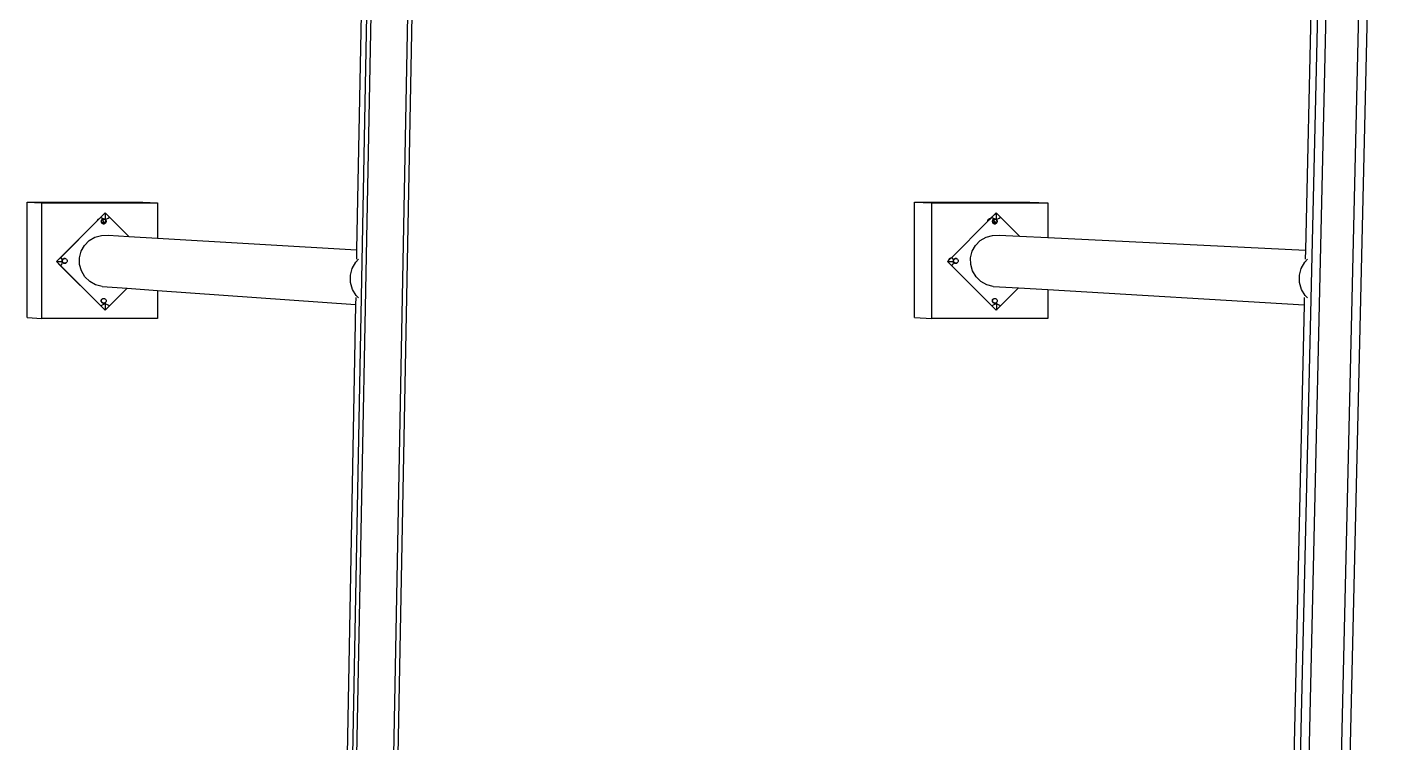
# Model space of a CAD drawing. Extents: x -1616 to 1629, y -1713 to 1708.
# Drawn here: x 709.9 to 945.7, y -130.4 to -6.8 of the extents above; entities that cross this region are included whole.
import ezdxf

# ---------------------------------------------------------------- set-up
doc = ezdxf.new("R2010")
doc.units = 0
doc.header["$MEASUREMENT"] = 0
doc.layers.get('0').update_dxf_attribs({"linetype": 'CONTINUOUS'})

msp = doc.modelspace()

# ---------------------------------------------------------------- linework, layer by layer
for p, q in [((736.24, -1712.91), (773.25, 240.58)), ((736.95, -1712.91), (774, 240.58)), ((743.06, -1712.91), (780.42, 240.58)), ((893.64, -1712.91), (938.57, 240.58)), ((895.06, -1712.91), (940.06, 240.58)), ((900.47, -1712.91), (945.74, 240.58)), ((745.31, -1632.4), (779.58, 158.03)), ((903.76, -1632.4), (945.31, 158.03)), ((770.62, 153.61), (766.86, -45.25)), ((935.39, 153.75), (930.81, -45.29)), ((709.95, -36.97), (729.89, -36.97)), ((709.95, -56.91), (709.95, -36.97)), ((709.95, -36.97), (712.44, -37.1)), ((712.44, -37.1), (732.45, -37.1)), ((712.44, -57.11), (712.44, -37.1)), ((729.89, -36.97), (732.45, -37.1)), ((732.45, -37.1), (732.45, -43.22)), ((863.26, -36.97), (883.2, -36.97)), ((863.26, -56.91), (863.26, -36.97)), ((863.26, -36.97), (866.29, -37.1)), ((866.29, -37.1), (886.3, -37.1)), ((866.29, -57.11), (866.29, -37.1)), ((883.2, -36.97), (886.3, -37.1)), ((886.3, -37.1), (886.3, -43.12)), ((722.03, -40.22), (722.39, -39.86)), ((722.04, -40.2), (722.37, -39.86)), ((722.08, -40.06), (722.04, -40.16)), ((722.15, -39.98), (722.08, -40.06)), ((722.24, -39.91), (722.15, -39.98)), ((722.34, -39.87), (722.24, -39.91)), ((722.37, -39.86), (722.34, -39.87)), ((722.37, -39.86), (722.64, -39.6)), ((722.39, -39.86), (722.37, -39.86)), ((722.39, -39.86), (722.65, -39.61)), ((722.64, -39.6), (723.38, -38.86)), ((722.64, -39.6), (722.65, -39.61)), ((722.64, -39.6), (722.66, -39.6)), ((722.65, -39.61), (722.66, -39.6)), ((722.66, -39.6), (723.39, -38.86)), ((722.66, -39.6), (722.87, -39.77)), ((722.83, -40.01), (722.77, -40.1)), ((722.84, -40.02), (722.78, -40.11)), ((722.79, -40.12), (722.85, -40.03)), ((722.82, -40.12), (722.87, -40.05)), ((722.92, -39.95), (722.83, -40.01)), ((722.85, -40.03), (722.94, -39.97)), ((722.85, -40.03), (722.87, -40.05)), ((722.87, -39.77), (723.13, -39.87)), ((722.87, -40.05), (722.89, -40.04)), ((722.87, -40.05), (723.13, -40.31)), ((722.89, -40.04), (722.97, -39.97)), ((723.02, -39.91), (722.92, -39.95)), ((722.94, -39.97), (723.03, -39.93)), ((722.97, -39.97), (723.07, -39.93)), ((723.13, -39.89), (723.02, -39.91)), ((723.03, -39.93), (723.14, -39.92)), ((723.07, -39.93), (723.16, -39.92)), ((723.13, -39.87), (723.4, -39.91)), ((723.24, -39.91), (723.13, -39.89)), ((723.14, -39.92), (723.17, -39.92)), ((723.14, -39.92), (723.16, -39.92)), ((723.16, -39.92), (723.24, -39.93)), ((723.16, -39.92), (723.17, -39.92)), ((723.17, -39.92), (723.28, -39.93)), ((723.34, -39.95), (723.24, -39.91)), ((723.24, -39.93), (723.34, -39.97)), ((723.28, -39.93), (723.36, -39.97)), ((723.36, -39.97), (723.34, -39.95)), ((723.34, -39.97), (723.42, -40.03)), ((723.42, -40.01), (723.36, -39.97)), ((723.36, -39.97), (723.37, -39.97)), ((723.37, -39.97), (723.46, -40.04)), ((723.38, -38.86), (723.39, -38.86)), ((723.38, -38.86), (723.4, -38.86)), ((723.39, -38.86), (723.4, -38.86)), ((723.4, -38.86), (724.14, -39.6)), ((723.4, -38.86), (723.4, -39.9)), ((723.4, -39.91), (723.67, -39.87)), ((723.49, -40.1), (723.42, -40.01)), ((723.42, -40.03), (723.49, -40.12)), ((723.5, -40.11), (723.43, -40.02)), ((723.46, -40.04), (723.52, -40.12)), ((723.67, -39.87), (723.92, -39.77)), ((723.92, -39.77), (724.14, -39.6)), ((724.14, -39.6), (727.47, -42.92)), ((875.89, -40.34), (876.37, -39.86)), ((875.89, -40.36), (876.38, -39.87)), ((875.93, -40.06), (875.89, -40.16)), ((876, -39.98), (875.93, -40.06)), ((876.09, -39.91), (876, -39.98)), ((876.19, -39.87), (876.09, -39.91)), ((876.29, -39.85), (876.19, -39.87)), ((876.37, -39.86), (876.29, -39.85)), ((876.29, -39.85), (876.37, -39.86)), ((876.37, -39.86), (876.63, -39.6)), ((876.38, -39.87), (876.37, -39.86)), ((876.37, -39.86), (876.39, -39.86)), ((876.37, -39.86), (876.37, -39.86)), ((876.38, -39.87), (876.39, -39.86)), ((876.39, -39.86), (876.64, -39.61)), ((876.63, -39.6), (877.37, -38.86)), ((876.63, -39.6), (876.64, -39.61)), ((876.63, -39.6), (876.65, -39.6)), ((876.64, -39.61), (876.65, -39.6)), ((876.65, -39.6), (877.38, -38.87)), ((876.65, -39.6), (876.87, -39.77)), ((876.83, -40.01), (876.76, -40.1)), ((876.84, -40.02), (876.77, -40.11)), ((876.78, -40.12), (876.85, -40.03)), ((876.91, -39.95), (876.83, -40.01)), ((876.83, -40.12), (876.87, -40.06)), ((876.85, -40.03), (876.93, -39.97)), ((876.85, -40.03), (876.87, -40.06)), ((876.87, -39.77), (877.12, -39.87)), ((876.87, -40.06), (876.89, -40.04)), ((876.87, -40.06), (877.12, -40.31)), ((876.89, -40.04), (876.97, -39.97)), ((877.01, -39.91), (876.91, -39.95)), ((876.93, -39.97), (877.03, -39.93)), ((876.97, -39.97), (877.07, -39.93)), ((877.12, -39.89), (877.01, -39.91)), ((877.03, -39.93), (877.13, -39.92)), ((877.07, -39.93), (877.16, -39.92)), ((877.12, -39.87), (877.39, -39.91)), ((877.23, -39.91), (877.12, -39.89)), ((877.13, -39.92), (877.18, -39.92)), ((877.13, -39.92), (877.16, -39.92)), ((877.16, -39.92), (877.24, -39.93)), ((877.16, -39.92), (877.18, -39.92)), ((877.18, -39.92), (877.28, -39.93)), ((877.33, -39.95), (877.23, -39.91)), ((877.24, -39.93), (877.33, -39.97)), ((877.28, -39.93), (877.35, -39.96)), ((877.35, -39.96), (877.33, -39.95)), ((877.33, -39.97), (877.42, -40.03)), ((877.42, -40.01), (877.35, -39.96)), ((877.35, -39.96), (877.38, -39.97)), ((877.37, -38.86), (877.38, -38.87)), ((877.37, -38.86), (877.39, -38.86)), ((877.38, -38.87), (877.39, -38.86)), ((877.38, -39.97), (877.46, -40.04)), ((877.39, -38.86), (878.14, -39.6)), ((877.39, -38.86), (877.39, -39.9)), ((877.39, -39.91), (877.66, -39.87)), ((877.48, -40.1), (877.42, -40.01)), ((877.42, -40.03), (877.48, -40.12)), ((877.49, -40.11), (877.43, -40.02)), ((877.46, -40.04), (877.52, -40.12)), ((877.66, -39.87), (877.92, -39.77)), ((877.92, -39.77), (878.14, -39.6)), ((878.14, -39.6), (881.42, -42.89)), ((715.71, -46.53), (722.04, -40.2)), ((715.73, -46.53), (722.03, -40.22)), ((722.04, -40.2), (722.03, -40.22)), ((722.04, -40.16), (722.04, -40.2)), ((722.73, -40.2), (722.71, -40.31)), ((722.71, -40.31), (722.73, -40.42)), ((722.74, -40.21), (722.72, -40.32)), ((722.72, -40.32), (722.74, -40.43)), ((722.77, -40.1), (722.73, -40.2)), ((722.73, -40.42), (722.77, -40.52)), ((722.78, -40.11), (722.74, -40.21)), ((722.74, -40.32), (722.75, -40.21)), ((722.75, -40.42), (722.74, -40.32)), ((722.74, -40.43), (722.78, -40.53)), ((722.75, -40.21), (722.79, -40.12)), ((722.79, -40.52), (722.75, -40.42)), ((722.77, -40.32), (722.78, -40.22)), ((722.78, -40.42), (722.77, -40.32)), ((722.77, -40.52), (722.83, -40.6)), ((722.78, -40.22), (722.82, -40.12)), ((722.82, -40.52), (722.78, -40.42)), ((722.78, -40.53), (722.83, -40.6)), ((722.84, -40.59), (722.79, -40.52)), ((722.86, -40.57), (722.82, -40.52)), ((722.84, -40.59), (722.83, -40.6)), ((722.83, -40.6), (722.84, -40.61)), ((722.84, -40.59), (722.86, -40.57)), ((722.85, -40.6), (722.84, -40.59)), ((722.84, -40.61), (722.93, -40.68)), ((722.84, -40.61), (722.84, -40.61)), ((722.94, -40.67), (722.85, -40.6)), ((722.86, -40.57), (723.13, -40.31)), ((722.89, -40.6), (722.86, -40.57)), ((722.97, -40.67), (722.89, -40.6)), ((722.93, -40.68), (723.03, -40.72)), ((723.03, -40.71), (722.94, -40.67)), ((723.07, -40.71), (722.97, -40.67)), ((723.14, -40.72), (723.03, -40.71)), ((723.03, -40.72), (723.14, -40.73)), ((723.15, -40.72), (723.07, -40.71)), ((723.42, -40.6), (723.13, -40.31)), ((723.14, -40.72), (723.14, -40.32)), ((723.14, -40.72), (723.17, -40.72)), ((723.15, -40.72), (723.14, -40.72)), ((723.14, -40.73), (723.25, -40.72)), ((723.14, -40.72), (723.14, -40.72)), ((723.14, -40.73), (723.14, -40.72)), ((723.24, -40.71), (723.15, -40.72)), ((723.17, -40.72), (723.15, -40.72)), ((723.28, -40.71), (723.17, -40.72)), ((723.34, -40.67), (723.24, -40.71)), ((723.25, -40.72), (723.35, -40.68)), ((723.37, -40.67), (723.28, -40.71)), ((723.42, -40.6), (723.34, -40.67)), ((723.35, -40.68), (723.43, -40.61)), ((723.46, -40.6), (723.37, -40.67)), ((723.42, -40.6), (723.49, -40.52)), ((723.43, -40.61), (723.5, -40.53)), ((723.52, -40.52), (723.46, -40.6)), ((723.53, -40.2), (723.49, -40.1)), ((723.49, -40.12), (723.53, -40.21)), ((723.49, -40.52), (723.52, -40.43)), ((723.54, -40.21), (723.5, -40.11)), ((723.5, -40.53), (723.54, -40.43)), ((723.52, -40.12), (723.56, -40.22)), ((723.52, -40.43), (723.53, -40.42)), ((723.56, -40.42), (723.52, -40.52)), ((723.54, -40.31), (723.53, -40.2)), ((723.53, -40.21), (723.54, -40.32)), ((723.53, -40.42), (723.54, -40.31)), ((723.54, -40.32), (723.53, -40.42)), ((723.53, -40.42), (723.53, -40.42)), ((723.55, -40.32), (723.54, -40.21)), ((723.54, -40.43), (723.55, -40.32)), ((723.54, -40.43), (723.54, -40.43)), ((723.56, -40.22), (723.57, -40.32)), ((723.57, -40.32), (723.56, -40.42)), ((869.7, -46.53), (875.89, -40.34)), ((869.72, -46.53), (875.89, -40.36)), ((875.89, -40.16), (875.88, -40.27)), ((875.88, -40.27), (875.89, -40.34)), ((875.89, -40.34), (875.89, -40.36)), ((876.72, -40.2), (876.71, -40.31)), ((876.71, -40.31), (876.72, -40.42)), ((876.76, -40.1), (876.72, -40.2)), ((876.73, -40.21), (876.72, -40.32)), ((876.72, -40.32), (876.73, -40.43)), ((876.72, -40.42), (876.76, -40.52)), ((876.77, -40.11), (876.73, -40.21)), ((876.73, -40.32), (876.74, -40.21)), ((876.74, -40.42), (876.73, -40.32)), ((876.73, -40.43), (876.77, -40.53)), ((876.74, -40.21), (876.78, -40.12)), ((876.78, -40.52), (876.74, -40.42)), ((876.76, -40.52), (876.83, -40.6)), ((876.77, -40.32), (876.79, -40.22)), ((876.79, -40.42), (876.77, -40.32)), ((876.77, -40.53), (876.83, -40.6)), ((876.84, -40.59), (876.78, -40.52)), ((876.79, -40.22), (876.83, -40.12)), ((876.83, -40.52), (876.79, -40.42)), ((876.86, -40.57), (876.83, -40.52)), ((876.84, -40.59), (876.83, -40.6)), ((876.83, -40.6), (876.83, -40.61)), ((876.83, -40.61), (876.84, -40.61)), ((876.84, -40.59), (876.86, -40.57)), ((876.85, -40.6), (876.84, -40.59)), ((876.84, -40.61), (876.92, -40.68)), ((876.93, -40.67), (876.85, -40.6)), ((876.86, -40.57), (877.12, -40.31)), ((876.89, -40.6), (876.86, -40.57)), ((876.97, -40.67), (876.89, -40.6)), ((876.92, -40.68), (877.02, -40.72)), ((877.03, -40.71), (876.93, -40.67)), ((877.07, -40.71), (876.97, -40.67)), ((877.02, -40.72), (877.13, -40.73)), ((877.13, -40.72), (877.03, -40.71)), ((877.15, -40.72), (877.07, -40.71)), ((877.42, -40.6), (877.12, -40.31)), ((877.13, -40.72), (877.13, -40.32)), ((877.13, -40.72), (877.18, -40.72)), ((877.15, -40.72), (877.13, -40.72)), ((877.13, -40.73), (877.24, -40.72)), ((877.13, -40.72), (877.13, -40.72)), ((877.13, -40.73), (877.13, -40.72)), ((877.24, -40.71), (877.15, -40.72)), ((877.18, -40.72), (877.15, -40.72)), ((877.28, -40.71), (877.18, -40.72)), ((877.33, -40.67), (877.24, -40.71)), ((877.24, -40.72), (877.34, -40.68)), ((877.38, -40.67), (877.28, -40.71)), ((877.42, -40.6), (877.33, -40.67)), ((877.34, -40.68), (877.43, -40.61)), ((877.46, -40.6), (877.38, -40.67)), ((877.42, -40.6), (877.48, -40.52)), ((877.43, -40.61), (877.49, -40.53)), ((877.52, -40.52), (877.46, -40.6)), ((877.52, -40.2), (877.48, -40.1)), ((877.48, -40.12), (877.52, -40.21)), ((877.48, -40.52), (877.52, -40.43)), ((877.53, -40.21), (877.49, -40.11)), ((877.49, -40.53), (877.53, -40.43)), ((877.52, -40.12), (877.56, -40.22)), ((877.54, -40.31), (877.52, -40.2)), ((877.52, -40.21), (877.53, -40.32)), ((877.52, -40.42), (877.54, -40.31)), ((877.53, -40.32), (877.52, -40.42)), ((877.52, -40.42), (877.52, -40.42)), ((877.52, -40.43), (877.52, -40.42)), ((877.56, -40.42), (877.52, -40.52)), ((877.55, -40.32), (877.53, -40.21)), ((877.53, -40.43), (877.55, -40.32)), ((877.53, -40.43), (877.53, -40.43)), ((877.56, -40.22), (877.58, -40.32)), ((877.58, -40.32), (877.56, -40.42)), ((719.26, -45.48), (719.83, -44.47)), ((719.83, -44.47), (720.64, -43.64)), ((720.64, -43.64), (721.64, -43.04)), ((721.64, -43.04), (722.76, -42.73)), ((722.76, -42.73), (723.92, -42.72)), ((723.92, -42.72), (727.47, -42.92)), ((727.47, -42.92), (732.45, -43.22)), ((732.45, -43.22), (766.86, -45.25)), ((873.26, -45.48), (873.83, -44.47)), ((873.83, -44.47), (874.64, -43.64)), ((874.64, -43.64), (875.64, -43.04)), ((875.64, -43.04), (876.76, -42.73)), ((876.76, -42.73), (877.92, -42.72)), ((877.92, -42.72), (881.42, -42.89)), ((881.42, -42.89), (886.3, -43.12)), ((886.3, -43.12), (930.81, -45.29)), ((714.97, -47.27), (715.71, -46.53)), ((714.99, -47.27), (715.38, -46.87)), ((715.38, -46.87), (715.49, -46.76)), ((715.43, -46.81), (715.38, -46.87)), ((715.49, -46.76), (715.43, -46.81)), ((715.49, -46.76), (715.72, -46.54)), ((715.72, -46.54), (715.71, -46.53)), ((715.71, -46.53), (715.73, -46.53)), ((715.72, -46.54), (715.73, -46.53)), ((715.89, -46.74), (715.73, -46.53)), ((716, -47), (715.89, -46.74)), ((715.99, -47.04), (715.97, -47.14)), ((715.97, -47.14), (715.99, -47.25)), ((716.03, -46.94), (715.99, -47.04)), ((715.99, -47.15), (716, -47.04)), ((716, -47.25), (715.99, -47.15)), ((716.04, -46.94), (716, -47.03)), ((716, -47.03), (716, -47)), ((716.04, -47.27), (716, -47.03)), ((716, -47.03), (716, -47.04)), ((716.02, -47.15), (716.03, -47.04)), ((716.03, -47.25), (716.02, -47.15)), ((716.09, -46.85), (716.03, -46.94)), ((716.03, -47.04), (716.07, -46.95)), ((716.04, -46.94), (716.1, -46.86)), ((716.07, -46.95), (716.12, -46.88)), ((716.1, -46.86), (716.19, -46.8)), ((716.11, -46.85), (716.1, -46.86)), ((716.1, -46.86), (716.12, -46.88)), ((716.19, -46.79), (716.11, -46.85)), ((716.12, -46.88), (716.14, -46.86)), ((716.14, -46.86), (716.22, -46.8)), ((716.29, -46.75), (716.19, -46.79)), ((716.19, -46.8), (716.28, -46.76)), ((716.22, -46.8), (716.32, -46.76)), ((716.28, -46.76), (716.39, -46.74)), ((716.4, -46.73), (716.29, -46.75)), ((716.32, -46.76), (716.41, -46.75)), ((716.39, -46.74), (716.42, -46.74)), ((716.39, -46.74), (716.41, -46.75)), ((716.51, -46.75), (716.4, -46.73)), ((716.41, -46.75), (716.42, -46.74)), ((716.42, -46.74), (716.53, -46.76)), ((716.61, -46.79), (716.51, -46.75)), ((716.53, -46.76), (716.62, -46.8)), ((716.62, -46.8), (716.61, -46.79)), ((716.7, -46.85), (716.62, -46.8)), ((716.7, -46.85), (716.71, -46.86)), ((716.71, -46.86), (716.77, -46.95)), ((716.77, -46.95), (716.81, -47.04)), ((716.81, -47.04), (716.82, -47.15)), ((716.82, -47.15), (716.81, -47.25)), ((718.98, -46.61), (719.26, -45.48)), ((718.99, -47.77), (718.98, -46.61)), ((766.7, -47.37), (767.18, -46.87)), ((766.86, -45.25), (766.83, -46.85)), ((868.96, -47.27), (869.16, -47.07)), ((868.98, -47.27), (869.16, -47.09)), ((869.16, -47.07), (869.54, -46.69)), ((869.16, -47.09), (869.56, -46.69)), ((869.17, -47), (869.16, -47.07)), ((869.16, -47.07), (869.16, -47.09)), ((869.21, -46.9), (869.17, -47)), ((869.28, -46.81), (869.21, -46.9)), ((869.37, -46.74), (869.28, -46.81)), ((869.47, -46.7), (869.37, -46.74)), ((869.54, -46.69), (869.47, -46.7)), ((869.54, -46.69), (869.7, -46.53)), ((869.56, -46.69), (869.54, -46.69)), ((869.56, -46.69), (869.71, -46.54)), ((869.71, -46.54), (869.7, -46.53)), ((869.7, -46.53), (869.72, -46.53)), ((869.71, -46.54), (869.72, -46.53)), ((869.89, -46.74), (869.72, -46.53)), ((869.99, -47), (869.89, -46.74)), ((869.98, -47.04), (869.97, -47.14)), ((869.97, -47.14), (869.98, -47.25)), ((870.02, -46.94), (869.98, -47.04)), ((869.98, -47.15), (869.99, -47.04)), ((869.99, -47.25), (869.98, -47.15)), ((870, -47.03), (869.99, -47)), ((870, -47.03), (869.99, -47.04)), ((870.04, -46.94), (870, -47.03)), ((870.03, -47.27), (870, -47.03)), ((870.09, -46.85), (870.02, -46.94)), ((870.02, -47.15), (870.04, -47.04)), ((870.04, -47.25), (870.02, -47.15)), ((870.04, -46.94), (870.1, -46.86)), ((870.04, -47.04), (870.08, -46.95)), ((870.08, -46.95), (870.12, -46.89)), ((870.19, -46.79), (870.1, -46.85)), ((870.1, -46.86), (870.18, -46.8)), ((870.1, -46.85), (870.1, -46.86)), ((870.1, -46.86), (870.12, -46.89)), ((870.12, -46.89), (870.14, -46.86)), ((870.14, -46.86), (870.22, -46.8)), ((870.18, -46.8), (870.28, -46.76)), ((870.29, -46.75), (870.19, -46.79)), ((870.22, -46.8), (870.32, -46.76)), ((870.28, -46.76), (870.38, -46.74)), ((870.4, -46.73), (870.29, -46.75)), ((870.32, -46.76), (870.41, -46.75)), ((870.38, -46.74), (870.43, -46.74)), ((870.38, -46.74), (870.41, -46.75)), ((870.5, -46.75), (870.4, -46.73)), ((870.41, -46.75), (870.43, -46.74)), ((870.43, -46.74), (870.53, -46.76)), ((870.6, -46.79), (870.5, -46.75)), ((870.53, -46.76), (870.61, -46.79)), ((870.61, -46.79), (870.6, -46.79)), ((870.61, -46.79), (870.63, -46.8)), ((870.63, -46.8), (870.71, -46.86)), ((870.71, -46.86), (870.77, -46.95)), ((870.77, -46.95), (870.81, -47.04)), ((870.81, -47.04), (870.83, -47.15)), ((870.83, -47.15), (870.81, -47.25)), ((872.97, -46.61), (873.26, -45.48)), ((872.99, -47.77), (872.97, -46.61)), ((930.72, -47.37), (931.2, -46.87)), ((930.81, -45.29), (930.78, -46.85)), ((715.71, -48.01), (714.97, -47.27)), ((714.97, -47.27), (714.99, -47.27)), ((715.73, -48.01), (714.99, -47.27)), ((714.99, -47.27), (715.99, -47.27)), ((715.71, -48.01), (715.73, -48.01)), ((722.64, -54.94), (715.71, -48.01)), ((715.73, -48.01), (715.89, -47.79)), ((722.66, -54.94), (715.73, -48.01)), ((715.89, -47.79), (716, -47.54)), ((715.99, -47.25), (715.99, -47.27)), ((715.99, -47.27), (716, -47.27)), ((715.99, -47.27), (716.03, -47.35)), ((716, -47.25), (716, -47.26)), ((716, -47.25), (716.03, -47.32)), ((716, -47.26), (716.03, -47.32)), ((716, -47.27), (716.01, -47.27)), ((716, -47.54), (716.03, -47.32)), ((716.01, -47.27), (716.03, -47.27)), ((716.07, -47.35), (716.03, -47.25)), ((716.03, -47.32), (716.04, -47.27)), ((716.03, -47.32), (716.04, -47.36)), ((716.04, -47.35), (716.03, -47.32)), ((716.03, -47.32), (716.03, -47.32)), ((716.03, -47.35), (716.08, -47.43)), ((716.09, -47.42), (716.04, -47.35)), ((716.04, -47.36), (716.11, -47.44)), ((716.11, -47.4), (716.07, -47.35)), ((716.08, -47.43), (716.09, -47.43)), ((716.09, -47.42), (716.11, -47.4)), ((716.1, -47.43), (716.09, -47.42)), ((716.09, -47.43), (716.09, -47.44)), ((716.09, -47.44), (716.18, -47.51)), ((716.19, -47.49), (716.1, -47.43)), ((716.14, -47.43), (716.11, -47.4)), ((716.11, -47.44), (716.19, -47.51)), ((716.22, -47.5), (716.14, -47.43)), ((716.18, -47.51), (716.28, -47.55)), ((716.28, -47.53), (716.19, -47.49)), ((716.29, -47.55), (716.19, -47.51)), ((716.32, -47.54), (716.22, -47.5)), ((716.39, -47.55), (716.28, -47.53)), ((716.28, -47.55), (716.29, -47.55)), ((716.29, -47.55), (716.4, -47.56)), ((716.29, -47.55), (716.39, -47.56)), ((716.4, -47.55), (716.32, -47.54)), ((716.39, -47.55), (716.39, -47.54)), ((716.4, -47.55), (716.39, -47.55)), ((716.39, -47.55), (716.42, -47.55)), ((716.39, -47.55), (716.39, -47.55)), ((716.39, -47.56), (716.5, -47.55)), ((716.39, -47.56), (716.39, -47.55)), ((716.4, -47.56), (716.51, -47.55)), ((716.42, -47.55), (716.4, -47.55)), ((716.53, -47.54), (716.42, -47.55)), ((716.5, -47.55), (716.52, -47.54)), ((716.51, -47.55), (716.61, -47.51)), ((716.62, -47.5), (716.53, -47.54)), ((716.61, -47.51), (716.7, -47.44)), ((716.71, -47.43), (716.62, -47.5)), ((716.77, -47.35), (716.71, -47.43)), ((716.81, -47.25), (716.77, -47.35)), ((719.31, -48.89), (718.99, -47.77)), ((719.9, -49.89), (719.31, -48.89)), ((765.79, -49.64), (766.09, -48.44)), ((766.09, -48.44), (766.7, -47.37)), ((869.7, -48.01), (868.96, -47.27)), ((868.96, -47.27), (868.98, -47.27)), ((869.72, -48.01), (868.98, -47.27)), ((868.98, -47.27), (869.99, -47.27)), ((869.7, -48.01), (869.72, -48.01)), ((876.63, -54.94), (869.7, -48.01)), ((869.72, -48.01), (869.89, -47.79)), ((876.65, -54.94), (869.72, -48.01)), ((869.89, -47.79), (869.99, -47.54)), ((869.98, -47.25), (869.99, -47.27)), ((869.99, -47.25), (869.99, -47.26)), ((869.99, -47.25), (870.02, -47.32)), ((869.99, -47.26), (870.02, -47.32)), ((869.99, -47.27), (870, -47.27)), ((869.99, -47.27), (870.02, -47.35)), ((869.99, -47.54), (870.02, -47.32)), ((870, -47.27), (870, -47.27)), ((870, -47.27), (870.02, -47.27)), ((870.02, -47.32), (870.03, -47.27)), ((870.02, -47.32), (870.04, -47.36)), ((870.03, -47.35), (870.02, -47.32)), ((870.02, -47.32), (870.02, -47.32)), ((870.02, -47.35), (870.08, -47.43)), ((870.09, -47.42), (870.03, -47.35)), ((870.08, -47.35), (870.04, -47.25)), ((870.04, -47.36), (870.1, -47.44)), ((870.11, -47.39), (870.08, -47.35)), ((870.08, -47.43), (870.09, -47.44)), ((870.08, -47.43), (870.08, -47.43)), ((870.09, -47.42), (870.11, -47.39)), ((870.1, -47.43), (870.09, -47.42)), ((870.09, -47.44), (870.17, -47.51)), ((870.18, -47.49), (870.1, -47.43)), ((870.1, -47.44), (870.19, -47.51)), ((870.14, -47.43), (870.11, -47.39)), ((870.22, -47.5), (870.14, -47.43)), ((870.17, -47.51), (870.28, -47.55)), ((870.28, -47.53), (870.18, -47.49)), ((870.29, -47.55), (870.19, -47.51)), ((870.32, -47.54), (870.22, -47.5)), ((870.38, -47.55), (870.28, -47.53)), ((870.28, -47.55), (870.28, -47.55)), ((870.28, -47.55), (870.38, -47.56)), ((870.29, -47.55), (870.4, -47.56)), ((870.4, -47.55), (870.32, -47.54)), ((870.38, -47.55), (870.38, -47.54)), ((870.4, -47.55), (870.38, -47.55)), ((870.38, -47.55), (870.43, -47.55)), ((870.38, -47.55), (870.38, -47.55)), ((870.38, -47.56), (870.49, -47.55)), ((870.38, -47.56), (870.38, -47.55)), ((870.4, -47.56), (870.5, -47.55)), ((870.43, -47.55), (870.4, -47.55)), ((870.53, -47.54), (870.43, -47.55)), ((870.49, -47.55), (870.51, -47.54)), ((870.5, -47.55), (870.6, -47.51)), ((870.62, -47.5), (870.53, -47.54)), ((870.6, -47.51), (870.62, -47.5)), ((870.63, -47.5), (870.62, -47.5)), ((870.71, -47.43), (870.63, -47.5)), ((870.77, -47.35), (870.71, -47.43)), ((870.81, -47.25), (870.77, -47.35)), ((873.3, -48.89), (872.99, -47.77)), ((873.9, -49.89), (873.3, -48.89)), ((929.81, -49.64), (930.11, -48.44)), ((930.11, -48.44), (930.72, -47.37)), ((720.73, -50.7), (719.9, -49.89)), ((721.75, -51.27), (720.73, -50.7)), ((722.87, -51.56), (721.75, -51.27)), ((722.87, -51.56), (727.21, -51.87)), ((727.21, -51.87), (724.14, -54.94)), ((727.21, -51.87), (732.45, -52.24)), ((765.8, -50.88), (765.79, -49.64)), ((766.14, -52.07), (765.8, -50.88)), ((873.9, -49.89), (874.73, -50.7)), ((875.74, -51.27), (874.73, -50.7)), ((876.87, -51.56), (875.74, -51.27)), ((876.87, -51.56), (881.26, -51.81)), ((881.26, -51.81), (878.14, -54.94)), ((881.26, -51.81), (886.3, -52.11)), ((929.82, -50.88), (929.81, -49.64)), ((930.16, -52.07), (929.82, -50.88)), ((722.73, -53.93), (722.71, -54.03)), ((722.71, -54.03), (722.73, -54.14)), ((722.77, -53.83), (722.73, -53.93)), ((722.73, -54.03), (722.74, -53.93)), ((722.74, -54.14), (722.73, -54.03)), ((722.73, -54.14), (722.77, -54.24)), ((722.74, -53.93), (722.78, -53.83)), ((722.78, -54.24), (722.74, -54.14)), ((722.76, -54.04), (722.77, -53.93)), ((722.77, -54.14), (722.76, -54.04)), ((722.83, -53.74), (722.77, -53.83)), ((722.77, -53.93), (722.81, -53.84)), ((722.81, -54.24), (722.77, -54.14)), ((722.78, -53.83), (722.84, -53.75)), ((722.81, -53.84), (722.88, -53.75)), ((722.84, -53.75), (722.93, -53.69)), ((722.88, -53.75), (722.96, -53.69)), ((722.93, -53.69), (723.02, -53.65)), ((722.96, -53.69), (723.06, -53.65)), ((723.02, -53.65), (723.13, -53.63)), ((723.06, -53.65), (723.16, -53.64)), ((723.13, -53.63), (723.16, -53.64)), ((723.13, -53.63), (723.16, -53.63)), ((723.16, -53.63), (723.27, -53.65)), ((723.16, -53.64), (723.16, -53.63)), ((723.27, -53.65), (723.36, -53.69)), ((723.36, -53.69), (723.45, -53.75)), ((723.45, -53.75), (723.51, -53.84)), ((723.51, -53.84), (723.55, -53.93)), ((723.55, -54.14), (723.51, -54.24)), ((723.55, -53.93), (723.56, -54.04)), ((723.56, -54.04), (723.55, -54.14)), ((732.45, -52.24), (732.45, -57.11)), ((732.45, -52.24), (766.68, -54.68)), ((766.77, -53.14), (766.14, -52.07)), ((766.71, -53.5), (766.68, -54.68)), ((767.18, -53.54), (766.77, -53.14)), ((876.72, -53.93), (876.71, -54.03)), ((876.71, -54.03), (876.72, -54.14)), ((876.76, -53.83), (876.72, -53.93)), ((876.72, -54.03), (876.73, -53.93)), ((876.73, -54.14), (876.72, -54.03)), ((876.72, -54.14), (876.76, -54.24)), ((876.73, -53.93), (876.77, -53.83)), ((876.77, -54.24), (876.73, -54.14)), ((876.83, -53.74), (876.76, -53.83)), ((876.76, -54.04), (876.78, -53.93)), ((876.78, -54.14), (876.76, -54.04)), ((876.77, -53.83), (876.84, -53.75)), ((876.78, -53.93), (876.82, -53.84)), ((876.82, -54.24), (876.78, -54.14)), ((876.82, -53.84), (876.88, -53.75)), ((876.84, -53.75), (876.92, -53.69)), ((876.88, -53.75), (876.96, -53.69)), ((876.92, -53.69), (877.02, -53.65)), ((876.96, -53.69), (877.06, -53.65)), ((877.02, -53.65), (877.12, -53.63)), ((877.06, -53.65), (877.15, -53.64)), ((877.12, -53.63), (877.15, -53.64)), ((877.12, -53.63), (877.17, -53.63)), ((877.15, -53.64), (877.17, -53.63)), ((877.17, -53.63), (877.27, -53.65)), ((877.27, -53.65), (877.37, -53.69)), ((877.37, -53.69), (877.45, -53.75)), ((877.45, -53.75), (877.51, -53.84)), ((877.51, -53.84), (877.55, -53.93)), ((877.55, -54.14), (877.51, -54.24)), ((877.55, -53.93), (877.57, -54.04)), ((877.57, -54.04), (877.55, -54.14)), ((886.3, -52.11), (886.3, -57.11)), ((886.3, -52.11), (930.6, -54.72)), ((930.79, -53.14), (930.16, -52.07)), ((930.63, -53.5), (930.6, -54.72)), ((931.2, -53.54), (930.79, -53.14)), ((723.38, -55.68), (722.64, -54.94)), ((722.64, -54.94), (722.66, -54.94)), ((722.87, -54.77), (722.66, -54.94)), ((723.4, -55.68), (722.66, -54.94)), ((722.77, -54.24), (722.83, -54.33)), ((722.84, -54.32), (722.78, -54.24)), ((722.88, -54.32), (722.81, -54.24)), ((722.83, -54.33), (722.92, -54.39)), ((722.93, -54.38), (722.84, -54.32)), ((723.13, -54.67), (722.87, -54.77)), ((722.96, -54.39), (722.88, -54.32)), ((722.92, -54.39), (723.02, -54.44)), ((723.02, -54.42), (722.93, -54.38)), ((723.06, -54.43), (722.96, -54.39)), ((723.13, -54.44), (723.02, -54.42)), ((723.02, -54.44), (723.13, -54.45)), ((723.14, -54.44), (723.06, -54.43)), ((723.13, -54.44), (723.13, -54.43)), ((723.13, -54.44), (723.16, -54.44)), ((723.14, -54.44), (723.13, -54.44)), ((723.13, -54.45), (723.24, -54.44)), ((723.13, -54.45), (723.13, -54.44)), ((723.4, -54.63), (723.13, -54.67)), ((723.16, -54.44), (723.14, -54.44)), ((723.26, -54.43), (723.16, -54.44)), ((723.24, -54.44), (723.26, -54.43)), ((723.27, -54.43), (723.26, -54.43)), ((723.36, -54.39), (723.27, -54.43)), ((723.45, -54.32), (723.36, -54.39)), ((723.38, -55.68), (723.4, -55.68)), ((723.67, -54.67), (723.4, -54.63)), ((724.14, -54.94), (723.4, -55.68)), ((723.42, -54.34), (723.42, -55.68)), ((723.51, -54.24), (723.45, -54.32)), ((723.92, -54.77), (723.67, -54.67)), ((724.14, -54.94), (723.92, -54.77)), ((766.68, -54.68), (762.96, -251.36)), ((877.37, -55.68), (876.63, -54.94)), ((876.63, -54.94), (876.65, -54.94)), ((876.87, -54.77), (876.65, -54.94)), ((877.39, -55.68), (876.65, -54.94)), ((876.76, -54.24), (876.83, -54.33)), ((876.84, -54.32), (876.77, -54.24)), ((876.88, -54.32), (876.82, -54.24)), ((876.83, -54.33), (876.91, -54.39)), ((876.92, -54.38), (876.84, -54.32)), ((877.12, -54.67), (876.87, -54.77)), ((876.96, -54.39), (876.88, -54.32)), ((876.91, -54.39), (877.01, -54.44)), ((877.02, -54.42), (876.92, -54.38)), ((877.06, -54.43), (876.96, -54.39)), ((877.01, -54.44), (877.12, -54.45)), ((877.12, -54.44), (877.02, -54.42)), ((877.13, -54.43), (877.06, -54.43)), ((877.13, -54.43), (877.12, -54.44)), ((877.12, -54.44), (877.12, -54.43)), ((877.12, -54.44), (877.17, -54.44)), ((877.12, -54.45), (877.23, -54.44)), ((877.12, -54.45), (877.12, -54.44)), ((877.39, -54.63), (877.12, -54.67)), ((877.17, -54.44), (877.13, -54.43)), ((877.25, -54.43), (877.17, -54.44)), ((877.23, -54.44), (877.25, -54.43)), ((877.27, -54.43), (877.25, -54.43)), ((877.37, -54.39), (877.27, -54.43)), ((877.45, -54.32), (877.37, -54.39)), ((877.37, -55.68), (877.39, -55.68)), ((877.66, -54.67), (877.39, -54.63)), ((878.14, -54.94), (877.39, -55.68)), ((877.42, -54.35), (877.42, -55.68)), ((877.51, -54.24), (877.45, -54.32)), ((877.92, -54.77), (877.66, -54.67)), ((878.14, -54.94), (877.92, -54.77)), ((930.6, -54.72), (926.07, -251.65)), ((709.95, -56.91), (712.44, -57.11)), ((732.45, -57.11), (712.44, -57.11)), ((863.26, -56.91), (866.29, -57.11)), ((886.3, -57.11), (866.29, -57.11))]:
    msp.add_line(p, q)

doc.saveas('drawing.dxf')
